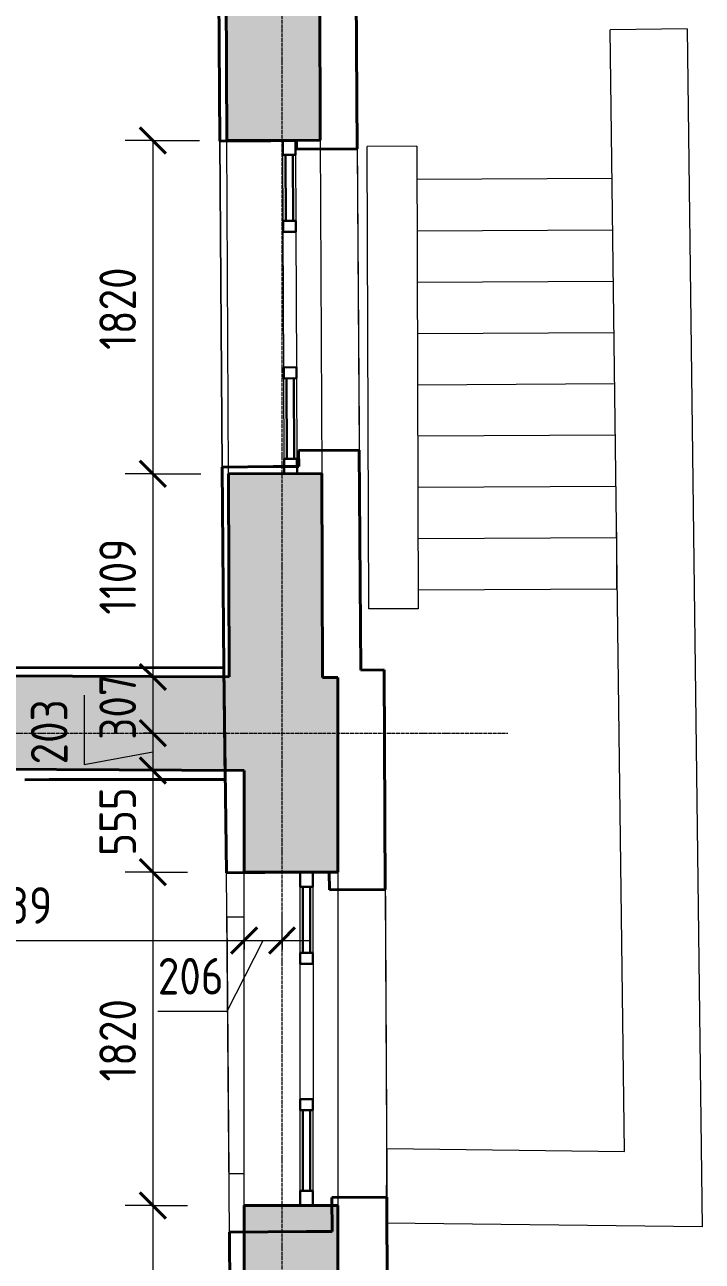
# Model space of a CAD drawing. Header units: millimetres. Extents: x -11886 to 68941, y -8130 to 45506.
# Drawn here: x 54506 to 58204, y 17674 to 24425 of the extents above; entities that cross this region are included whole.
import ezdxf

# ---------------------------------------------------------------- set-up
doc = ezdxf.new("R2010")
doc.units = ezdxf.units.MM
doc.linetypes.add('ADSK_Линия сетки', pattern=[25, 20, -2.5, 0, -2.5])
for name, color, linetype, lineweight in [('Витраж', 7, 'Continuous', 18), ('Оси', 7, 'Continuous', 9), ('Панели витража', 7, 'Continuous', 18), ('Размеры', 7, 'Continuous', 9), ('Размеры-100', 7, 'Continuous', 9), ('Стены', 7, 'Continuous', 18), ('Стены наружные', 7, 'Continuous', 18)]:
    doc.layers.add(name, color=color, linetype=linetype, lineweight=lineweight)
doc.layers.add('Линии', color=7, linetype='Continuous', lineweight=9, true_color=0x00a600)
doc.layers.add('Стены разрез', color=7, linetype='Continuous', lineweight=40, true_color=0xbb5389)
doc.styles.add('GOST Common_1', font='GOST_Common.ttf', dxfattribs={"width": 0.9, "height": 200})
doc.dimstyles.new('ADSK_Основной_2_мм_Округление_до_1_мм_1', dxfattribs={"dimscale": 304.8, "dimtxt": 201.142999, "dimasz": 0.463911, "dimexe": 0.492126, "dimexo": 0.492126, "dimgap": 0.098425, "dimtad": 1, "dimdec": 0, "dimdsep": 46, "dimtxsty": 'GOST Common_1', "dimblk1": 'OBLIQUE', "dimblk2": 'OBLIQUE', "dimsah": 1, "dimcen": 0.09, "dimdle": 0.492126, "dimazin": 2, "dimtfac": 1, "dimtdec": 4, "dimtix": 1, "dimtmove": 1, "dimatfit": 3, "dimfxl": 1, "dimtvp": 1, "dimtolj": 1, "dimtzin": 0, "dimlwd": 20, "dimlwe": 20, "dimarcsym": 2})
doc.dimstyles.new('ADSK_Основной_2_мм_Округление_до_1_мм_2', dxfattribs={"dimscale": 304.8, "dimtxt": 201.142999, "dimasz": 0.463911, "dimexe": 0.492126, "dimexo": 0.492126, "dimgap": 0.098425, "dimtad": 1, "dimdec": 0, "dimdsep": 46, "dimtxsty": 'GOST Common_1', "dimblk1": 'OBLIQUE', "dimblk2": 'OBLIQUE', "dimsah": 1, "dimcen": 0.09, "dimdle": 0.492126, "dimazin": 2, "dimtfac": 1, "dimtdec": 4, "dimtix": 1, "dimtmove": 0, "dimatfit": 3, "dimfxl": 1, "dimtvp": 1, "dimtolj": 1, "dimtzin": 0, "dimlwd": 20, "dimlwe": 20, "dimarcsym": 2})

# ---------------------------------------------------------------- blocks, each defined once
blk = doc.blocks.new('Монолитная лестница - ___-586336-01 План 1-го этажа кладочный')
at = {"layer": 'Линии', "color": 8, "lineweight": 18, "true_color": 0x808080}
for p, q in [((57712.1, 23585.1), (56645.8, 23579.3)), ((56646.7, 23299.4), (57715.7, 23305.2)), ((56647.7, 23019.5), (57719.2, 23025.3)), ((56648.7, 22739.6), (57722.8, 22745.4)), ((56649.6, 22459.7), (57726.3, 22465.5)), ((56650.6, 22179.8), (57729.9, 22185.7)), ((56651.6, 21899.9), (57733.4, 21905.8)), ((56652.5, 21620), (57736.8, 21625.9)), ((57736.8, 21625.9), (57736.6, 21654.8)), ((57738.3, 21346), (57736.8, 21625.9)), ((56653.5, 21340.1), (57738.3, 21346))]:
    blk.add_line(p, q, dxfattribs=at)
blk = doc.blocks.new('Существующие стены 1 эт - Существующие стены 1 эт-653793-01 План 1-го этажа кладочный')
at = {"layer": 'Стены', "color": 243, "true_color": 0xbb5389}
for p, q in [((56287.6, 28354.9), (56339.4, 20901.7)), ((55848.5, 23792.1), (55570.7, 23790.1)), ((55570.7, 23790.1), (55609, 23790.4)), ((55583.5, 22010.4), (55570.7, 23790.1)), ((55570.7, 23790.1), (55583.5, 22010.4)), ((55914, 23792.6), (55848.5, 23792.1)), ((55988.5, 23793.2), (55984, 23793.1)), ((55988.9, 23745.6), (55988.5, 23793.2)), ((56319.6, 23747.9), (55988.9, 23745.6)), ((56319.6, 23747.9), (56331, 22102.4)), ((56000.7, 22100.1), (56331, 22102.4)), ((56001.4, 22013.4), (56000.7, 22100.1)), ((55583.5, 22010.4), (55861.4, 22012.4)), ((55861.4, 22012.4), (55921.7, 22012.8)), ((55991.7, 22013.4), (56001.4, 22013.4)), ((55616.7, 22010.6), (55583.5, 22010.4)), ((56339.4, 20901.7), (56467.8, 20902.4)), ((56467.8, 20902.4), (56481.7, 18085.6)), ((56008.9, 19797.3), (55607.3, 19794.2)), ((55622.5, 17832.1), (55607.3, 19794.2)), ((56167.7, 19798.5), (56078.9, 19797.8)), ((56168.5, 19702.4), (56167.7, 19798.5)), ((56473.7, 19703.9), (56168.5, 19702.4)), ((56473.7, 19703.9), (56482, 18023.4)), ((55609.1, 19553.4), (55703.9, 19554.1)), ((55609.1, 19553.4), (55620, 18150.9)), ((55703.9, 18151.5), (55620, 18150.9)), ((56181.5, 18021.9), (56482, 18023.4)), ((56181.9, 17978.5), (56181.5, 18021.9)), ((55622.5, 17832.1), (55703.9, 17832.7)), ((56482.7, 17882.1), (56529.9, 8243.7))]:
    blk.add_line(p, q, dxfattribs=at)
at = {"layer": 'Стены разрез'}
for p, q in [((55553.7, 26139.6), (55570.7, 23790.1)), ((56303, 26143), (56319.6, 23747.9)), ((55570.7, 23790.1), (55848.5, 23792.1)), ((55988.5, 23793.2), (55848.5, 23792.1)), ((55988.9, 23745.6), (55988.5, 23793.2)), ((56319.6, 23747.9), (55988.9, 23745.6)), ((56331, 22102.4), (56000.7, 22100.1)), ((56001.4, 22013.4), (56000.7, 22100.1)), ((56339.4, 20901.7), (56331, 22102.4)), ((55583.5, 22010.4), (55861.4, 22012.4)), ((55861.4, 22012.4), (56001.4, 22013.4)), ((55583.5, 22010.4), (55591.5, 20913.3)), ((55591.5, 20913.3), (53115.3, 20916.5)), ((55591.5, 20913.3), (55607.3, 19794.2)), ((55591.5, 20913.3), (55600.1, 20304.8)), ((56467.8, 20902.4), (56339.4, 20901.7)), ((56473.7, 19703.9), (56467.8, 20902.4)), ((54505.6, 20302.1), (54638.6, 20304.8)), ((54638.6, 20304.8), (55600.1, 20304.8)), ((55607.3, 19794.2), (56027.7, 19797.4)), ((56167.7, 19798.5), (56027.7, 19797.4)), ((56168.5, 19702.4), (56167.7, 19798.5)), ((56473.7, 19703.9), (56168.5, 19702.4)), ((56482, 18023.4), (56181.5, 18021.9)), ((56183, 17836.5), (56181.5, 18021.9)), ((56482, 18023.4), (56493.5, 15668.4)), ((55622.5, 17832.1), (56043, 17835.4)), ((55622.5, 17832.1), (55633.1, 16471.9)), ((56043, 17835.4), (56183, 17836.5))]:
    blk.add_line(p, q, dxfattribs=at)
blk = doc.blocks.new('Системная панель - _AR_Стекло_40мм_привязка по центру-V116-01 План 1-го этажа кладочный')
at = {"layer": 'Панели витража', "lineweight": 30}
for p, q in [((180, 20), (-180, 20)), ((-180, 20), (-180, -20)), ((180, -20), (180, 20)), ((-180, -20), (180, -20))]:
    blk.add_line(p, q, dxfattribs=at)
blk = doc.blocks.new('Прямоугольный импост - 70х20_60мм-V117-01 План 1-го этажа кладочный')
at = {"layer": 'Витраж', "lineweight": 30}
for p, q in [((-80, 35), (0, 35)), ((-80, -35), (-80, 35)), ((0, 35), (0, -35)), ((0, -35), (-80, -35))]:
    blk.add_line(p, q, dxfattribs=at)
blk = doc.blocks.new('Прямоугольный импост - 70х20_60мм-V118-01 План 1-го этажа кладочный')
at = {"layer": 'Витраж', "lineweight": 30}
for p, q in [((0, 35), (-80, 35)), ((-80, 35), (-80, -35)), ((0, -35), (0, 35)), ((-80, -35), (0, -35))]:
    blk.add_line(p, q, dxfattribs=at)
blk = doc.blocks.new('Системная панель - _AR_Стекло_40мм_привязка по центру-1425186-01 План 1-го этажа кладочный')
at = {"layer": 'Панели витража', "lineweight": 30}
for p, q in [((220, 20), (-220, 20)), ((-220, 20), (-220, -20)), ((220, -20), (220, 20)), ((-220, -20), (220, -20))]:
    blk.add_line(p, q, dxfattribs=at)
blk = doc.blocks.new('Прямоугольный импост - 70х60мм-1225009-01 План 1-го этажа кладочный')
at = {"layer": 'Витраж'}
for p, q in [((-6006, 9731.9), (-6006, 10091.9)), ((-5936, 10091.9), (-5936, 9731.9))]:
    blk.add_line(p, q, dxfattribs=at)
blk = doc.blocks.new('Прямоугольный импост - 70х60мм-1425184-01 План 1-го этажа кладочный')
at = {"layer": 'Витраж'}
for p, q in [((55921.5, 22054.5), (55919.6, 22494.5)), ((55989.6, 22494.8), (55991.5, 22054.8))]:
    blk.add_line(p, q, dxfattribs=at)
blk = doc.blocks.new('Прямоугольный импост - 70х60мм-V119-01 План 1-го этажа кладочный')
at = {"layer": 'Витраж', "lineweight": 30}
for p, q in [((-30, 35), (30, 35)), ((-30, -35), (-30, 35)), ((30, 35), (30, -35)), ((30, -35), (-30, -35))]:
    blk.add_line(p, q, dxfattribs=at)
blk = doc.blocks.new('Прямоугольный импост - 70х60мм-1229542-01 План 1-го этажа кладочный')
at = {"layer": 'Витраж'}
for p, q in [((3738.5, 34637.6), (3738.5, 35377.6)), ((3808.5, 35377.6), (3808.5, 34637.6))]:
    blk.add_line(p, q, dxfattribs=at)
blk = doc.blocks.new('Системная панель - _AR_Стекло_40мм_привязка по центру-V139-01 План 1-го этажа кладочный')
at = {"layer": 'Панели витража', "lineweight": 30}
for p, q in [((180, 20), (-180, 20)), ((-180, 20), (-180, -20)), ((180, -20), (180, 20)), ((-180, -20), (180, -20))]:
    blk.add_line(p, q, dxfattribs=at)
blk = doc.blocks.new('Прямоугольный импост - 70х20_60мм-V140-01 План 1-го этажа кладочный')
at = {"layer": 'Витраж', "lineweight": 30}
for p, q in [((-80, 35), (0, 35)), ((-80, -35), (-80, 35)), ((0, 35), (0, -35)), ((0, -35), (-80, -35))]:
    blk.add_line(p, q, dxfattribs=at)
blk = doc.blocks.new('Прямоугольный импост - 70х20_60мм-V141-01 План 1-го этажа кладочный')
at = {"layer": 'Витраж', "lineweight": 30}
for p, q in [((0, 35), (-80, 35)), ((-80, 35), (-80, -35)), ((0, -35), (0, 35)), ((-80, -35), (0, -35))]:
    blk.add_line(p, q, dxfattribs=at)
blk = doc.blocks.new('Системная панель - _AR_Стекло_40мм_привязка по центру-V142-01 План 1-го этажа кладочный')
at = {"layer": 'Панели витража', "lineweight": 30}
for p, q in [((220, 20), (-220, 20)), ((-220, 20), (-220, -20)), ((220, -20), (220, 20)), ((-220, -20), (220, -20))]:
    blk.add_line(p, q, dxfattribs=at)
blk = doc.blocks.new('Прямоугольный импост - 70х60мм-V143-01 План 1-го этажа кладочный')
at = {"layer": 'Витраж'}
for p, q in [((56008.9, 18058.5), (56008.9, 18498.5)), ((56078.9, 18498.5), (56078.9, 18058.5))]:
    blk.add_line(p, q, dxfattribs=at)
blk = doc.blocks.new('Прямоугольный импост - 70х60мм-V144-01 План 1-го этажа кладочный')
at = {"layer": 'Витраж', "lineweight": 30}
for p, q in [((-30, 35), (30, 35)), ((-30, -35), (-30, 35)), ((30, 35), (30, -35)), ((30, -35), (-30, -35))]:
    blk.add_line(p, q, dxfattribs=at)
blk = doc.blocks.new('DIMBLOCK516-01 План 1-го этажа кладочный')
at = {"layer": 'Размеры-100', "lineweight": 20, "transparency": 16777216}
for p, q in [((54830.5, 20764.7), (54830.5, 20386.2)), ((55204.3, 20706.8), (55204.3, 20353.5)), ((55204.3, 20556.8), (55154.3, 20556.8)), ((55204.3, 20556.8), (55354.3, 20556.8)), ((54830.5, 20386.2), (55204.3, 20455.2)), ((55204.3, 20353.5), (55054.3, 20353.5)), ((55204.3, 20353.5), (55553.9, 20353.5))]:
    blk.add_line(p, q, dxfattribs=at)
at = {"layer": 'Размеры-100', "lineweight": 40, "transparency": 16777216}
for p, q in [((55204.3, 20556.8), (55133.6, 20627.5)), ((55204.3, 20556.8), (55275, 20486.1)), ((55204.3, 20353.5), (55133.6, 20424.2)), ((55204.3, 20353.5), (55275, 20282.8))]:
    blk.add_line(p, q, dxfattribs=at)
at = {"layer": 'Размеры-100', "color": 0, "lineweight": 20, "transparency": 16777216, "insert": (54539.1, 20386.2), "char_height": 200, "width": 454.106, "attachment_point": 1, "rotation": 90, "line_spacing_factor": 1.022761, "style": 'GOST Common_1'}
blk.add_mtext('203', dxfattribs=at)
blk = doc.blocks.new('_Oblique')
at = {"color": 0, "linetype": 'ByBlock', "lineweight": -2}
blk.add_line((-0.5, -0.5), (0.5, 0.5), dxfattribs=at)
blk = doc.blocks.new('DIMBLOCK517-01 План 1-го этажа кладочный')
at = {"layer": 'Размеры-100', "lineweight": 40, "transparency": 16777216}
for p, q in [((55204.3, 20353.5), (55133.6, 20424.2)), ((55204.3, 20353.5), (55275, 20282.8)), ((55204.3, 19798.5), (55133.6, 19869.2)), ((55204.3, 19798.5), (55275, 19727.8))]:
    blk.add_line(p, q, dxfattribs=at)
at = {"layer": 'Размеры-100', "lineweight": 20, "transparency": 16777216}
for p, q in [((55204.3, 20353.5), (55054.3, 20353.5)), ((55204.3, 20353.5), (55204.3, 19798.5)), ((55204.3, 20353.5), (55553.9, 20353.5)), ((55204.3, 19798.5), (55054.3, 19798.5)), ((55204.3, 19798.5), (55393.9, 19798.5))]:
    blk.add_line(p, q, dxfattribs=at)
at = {"layer": 'Размеры-100', "color": 0, "lineweight": 20, "transparency": 16777216, "insert": (54913, 19886.8), "char_height": 200, "width": 454.106, "attachment_point": 1, "rotation": 90, "line_spacing_factor": 1.022761, "style": 'GOST Common_1'}
blk.add_mtext('555', dxfattribs=at)
blk = doc.blocks.new('DIMBLOCK518-01 План 1-го этажа кладочный')
at = {"layer": 'Размеры-100', "lineweight": 40, "transparency": 16777216}
for p, q in [((55204.3, 19798.5), (55133.6, 19869.2)), ((55204.3, 19798.5), (55275, 19727.8)), ((55204.3, 17978.5), (55133.6, 18049.2)), ((55204.3, 17978.5), (55275, 17907.8))]:
    blk.add_line(p, q, dxfattribs=at)
at = {"layer": 'Размеры-100', "lineweight": 20, "transparency": 16777216}
for p, q in [((55204.3, 19798.5), (55054.3, 19798.5)), ((55204.3, 19798.5), (55204.3, 17978.5)), ((55204.3, 19798.5), (55393.9, 19798.5)), ((55204.3, 17978.5), (55054.3, 17978.5)), ((55204.3, 17978.5), (55393.9, 17978.5))]:
    blk.add_line(p, q, dxfattribs=at)
at = {"layer": 'Размеры-100', "color": 0, "lineweight": 20, "transparency": 16777216, "insert": (54913, 18655), "char_height": 200, "width": 560.473, "attachment_point": 1, "rotation": 90, "line_spacing_factor": 1.022761, "style": 'GOST Common_1'}
blk.add_mtext('1820', dxfattribs=at)
blk = doc.blocks.new('DIMBLOCK519-01 План 1-го этажа кладочный')
at = {"layer": 'Размеры-100', "lineweight": 40, "transparency": 16777216}
for p, q in [((55204.3, 17978.5), (55133.6, 18049.2)), ((55204.3, 17978.5), (55275, 17907.8)), ((55204.3, 16701.8), (55133.6, 16772.5)), ((55204.3, 16701.8), (55275, 16631.1))]:
    blk.add_line(p, q, dxfattribs=at)
at = {"layer": 'Размеры-100', "lineweight": 20, "transparency": 16777216}
for p, q in [((55204.3, 17978.5), (55054.3, 17978.5)), ((55204.3, 17978.5), (55204.3, 16701.8)), ((55204.3, 17978.5), (55393.9, 17978.5)), ((55204.3, 16701.8), (55154.3, 16701.8)), ((55204.3, 16701.8), (55354.3, 16701.8))]:
    blk.add_line(p, q, dxfattribs=at)
at = {"layer": 'Размеры-100', "color": 0, "lineweight": 20, "transparency": 16777216, "insert": (54913, 17106.6), "char_height": 200, "width": 560.473, "attachment_point": 1, "rotation": 90, "line_spacing_factor": 1.022761, "style": 'GOST Common_1'}
blk.add_mtext('1277', dxfattribs=at)
blk = doc.blocks.new('DIMBLOCK535-01 План 1-го этажа кладочный')
at = {"layer": 'Размеры-100', "lineweight": 20, "transparency": 16777216}
for p, q in [((53115.3, 19425), (53115.3, 20215.5)), ((55703.9, 19425), (55703.9, 19575)), ((53115.3, 19425), (55703.9, 19425)), ((53115.3, 19425), (53115.3, 19275)), ((55703.9, 19425), (55703.9, 19375))]:
    blk.add_line(p, q, dxfattribs=at)
at = {"layer": 'Размеры-100', "lineweight": 40, "transparency": 16777216}
for p, q in [((53115.3, 19425), (53186, 19495.7)), ((55703.9, 19425), (55774.6, 19495.7)), ((53115.3, 19425), (53044.6, 19354.3)), ((55703.9, 19425), (55633.2, 19354.3))]:
    blk.add_line(p, q, dxfattribs=at)
at = {"layer": 'Размеры-100', "color": 0, "lineweight": 20, "transparency": 16777216, "insert": (54157.4, 19716.3), "char_height": 200, "width": 605.475, "attachment_point": 1, "line_spacing_factor": 1.022761, "style": 'GOST Common_1'}
blk.add_mtext('2589', dxfattribs=at)
blk = doc.blocks.new('DIMBLOCK536-01 План 1-го этажа кладочный')
at = {"layer": 'Размеры-100', "lineweight": 20, "transparency": 16777216}
for p, q in [((55703.9, 19425), (55703.9, 19575)), ((55909.9, 19425), (55909.9, 19575)), ((55610.4, 19038.5), (55806.9, 19425)), ((55703.9, 19425), (56059.9, 19425)), ((55703.9, 19425), (55703.9, 19375)), ((55909.9, 19425), (55909.9, 19375)), ((55231.9, 19038.5), (55610.4, 19038.5))]:
    blk.add_line(p, q, dxfattribs=at)
at = {"layer": 'Размеры-100', "lineweight": 40, "transparency": 16777216}
for p, q in [((55703.9, 19425), (55774.6, 19495.7)), ((55909.9, 19425), (55980.6, 19495.7)), ((55703.9, 19425), (55633.2, 19354.3)), ((55909.9, 19425), (55839.2, 19354.3))]:
    blk.add_line(p, q, dxfattribs=at)
at = {"layer": 'Размеры-100', "color": 0, "lineweight": 20, "transparency": 16777216, "insert": (55231.9, 19329.9), "char_height": 200, "width": 454.106, "attachment_point": 1, "line_spacing_factor": 1.022761, "style": 'GOST Common_1'}
blk.add_mtext('206', dxfattribs=at)
blk = doc.blocks.new('DIMBLOCK571-01 План 1-го этажа кладочный')
at = {"layer": 'Размеры-100', "lineweight": 40, "transparency": 16777216}
for p, q in [((55204.3, 23793.1), (55133.6, 23863.8)), ((55204.3, 23793.1), (55275, 23722.4)), ((55204.3, 21973.1), (55133.6, 22043.8)), ((55204.3, 21973.1), (55275, 21902.4))]:
    blk.add_line(p, q, dxfattribs=at)
at = {"layer": 'Размеры-100', "lineweight": 20, "transparency": 16777216}
for p, q in [((55204.3, 23793.1), (55054.3, 23793.1)), ((55204.3, 23793.1), (55204.3, 21973.1)), ((55204.3, 23793.1), (55459, 23793.1)), ((55204.3, 21973.1), (55054.3, 21973.1)), ((55204.3, 21973.1), (55466.9, 21973.1))]:
    blk.add_line(p, q, dxfattribs=at)
at = {"layer": 'Размеры-100', "color": 0, "lineweight": 20, "transparency": 16777216, "insert": (54913, 22649.6), "char_height": 200, "width": 560.473, "attachment_point": 1, "rotation": 90, "line_spacing_factor": 1.022761, "style": 'GOST Common_1'}
blk.add_mtext('1820', dxfattribs=at)
blk = doc.blocks.new('DIMBLOCK572-01 План 1-го этажа кладочный')
at = {"layer": 'Размеры-100', "lineweight": 40, "transparency": 16777216}
for p, q in [((55204.3, 21973.1), (55133.6, 22043.8)), ((55204.3, 21973.1), (55275, 21902.4)), ((55204.3, 20863.9), (55133.6, 20934.6)), ((55204.3, 20863.9), (55275, 20793.2))]:
    blk.add_line(p, q, dxfattribs=at)
at = {"layer": 'Размеры-100', "lineweight": 20, "transparency": 16777216}
for p, q in [((55204.3, 21973.1), (55054.3, 21973.1)), ((55204.3, 21973.1), (55204.3, 20863.9)), ((55204.3, 21973.1), (55466.9, 21973.1)), ((55204.3, 20863.9), (55054.3, 20863.9)), ((55204.3, 20863.9), (55471.7, 20863.9))]:
    blk.add_line(p, q, dxfattribs=at)
at = {"layer": 'Размеры-100', "color": 0, "lineweight": 20, "transparency": 16777216, "insert": (54913, 21203.8), "char_height": 200, "width": 515.472, "attachment_point": 1, "rotation": 90, "line_spacing_factor": 1.022761, "style": 'GOST Common_1'}
blk.add_mtext('1109', dxfattribs=at)
blk = doc.blocks.new('DIMBLOCK573-01 План 1-го этажа кладочный')
at = {"layer": 'Размеры-100', "lineweight": 40, "transparency": 16777216}
for p, q in [((55204.3, 20863.9), (55133.6, 20934.6)), ((55204.3, 20863.9), (55275, 20793.2)), ((55204.3, 20556.8), (55133.6, 20627.5)), ((55204.3, 20556.8), (55275, 20486.1))]:
    blk.add_line(p, q, dxfattribs=at)
at = {"layer": 'Размеры-100', "lineweight": 20, "transparency": 16777216}
for p, q in [((55204.3, 20863.9), (55054.3, 20863.9)), ((55204.3, 20863.9), (55204.3, 20406.8)), ((55204.3, 20863.9), (55471.7, 20863.9)), ((55204.3, 20556.8), (55154.3, 20556.8)), ((55204.3, 20556.8), (55354.3, 20556.8))]:
    blk.add_line(p, q, dxfattribs=at)
at = {"layer": 'Размеры-100', "color": 0, "lineweight": 20, "transparency": 16777216, "insert": (54913, 20521.1), "char_height": 200, "width": 454.106, "attachment_point": 1, "rotation": 90, "line_spacing_factor": 1.022761, "style": 'GOST Common_1'}
blk.add_mtext('307', dxfattribs=at)

msp = doc.modelspace()

# ---------------------------------------------------------------- hatches: boundary and pattern name
at = {"layer": 'Стены наружные', "true_color": 0xc0c0c0}
h = msp.add_hatch(color=9, dxfattribs=at)
h.paths.add_polyline_path([(56131.7, 20861.6), (56126.9, 21975.3), (55616.9, 21973.1), (55621.7, 20863.9), (56126.9, 20861.6)])
h.paths.add_polyline_path([(55609, 23793.1), (56119, 23795.3), (56108.8, 26142.1), (55598.8, 26139.9), (55608.5, 23913)])
h.paths.add_polyline_path([(55591, 27954.9), (56101, 27957.1), (56090.7, 30339.2), (55580.7, 30337), (55591, 27954.9)])
h.paths.add_polyline_path([(55576.6, 31287), (56086.6, 31289.2), (56072, 34652.5), (55562, 34650.3), (55574.8, 31701.6)])
h.paths.add_polyline_path([(55554.4, 36420.3), (56064.4, 36422.5), (56032.6, 43759.2), (55522.6, 43759.2), (55554.4, 36420.5)])
h = msp.add_hatch(color=9, dxfattribs=at)
h.paths.add_polyline_path([(55703.9, 20353.5), (55703.9, 20863.5), (53115.3, 20875.5), (53115.3, 20365.5), (55634, 20353.9)])
h.paths.add_polyline_path([(51885.3, 20371.2), (51885.3, 20881.2), (49558.1, 20891.9), (49556.2, 20381.9), (50406.5, 20378)])
h = msp.add_hatch(color=9, dxfattribs=at)
h.paths.add_polyline_path([(55830.6, 9042.3), (56213.9, 9042.3), (56213.9, 9536.3), (55703.9, 9536.3), (55703.9, 9042.3), (55811, 9042.3)])
h.paths.add_polyline_path([(56205.1, 11356.3), (56213.9, 11356.3), (56213.9, 13914.8), (55703.9, 13914.8), (55703.9, 11356.3), (55830.6, 11356.3)])
h.paths.add_polyline_path([(55840, 15734.8), (56213.9, 15734.8), (56213.9, 17978.5), (55703.9, 17978.5), (55703.9, 15734.8)])
h.paths.add_polyline_path([(56213.9, 19798.5), (56213.9, 20861.2), (55703.9, 20863.5), (55703.9, 19798.5), (56181.5, 19798.5)])

# ---------------------------------------------------------------- linework, layer by layer
at = {"layer": 'Линии', "color": 8, "lineweight": 18, "true_color": 0x808080}
for p, q in [((58120.8, 24402.6), (57701.9, 24397.3)), ((57779.5, 18273.7), (57701.9, 24397.3)), ((58120.8, 24402.6), (58203.7, 17861.7)), ((56645.1, 23761.6), (56375.1, 23760.7)), ((56383.9, 21235.8), (56375.1, 23760.7)), ((56645.1, 23761.6), (56653.9, 21236.7)), ((57712.1, 23585.1), (56645.8, 23579.3)), ((56646.7, 23299.4), (57715.7, 23305.2)), ((56647.7, 23019.5), (57719.2, 23025.3)), ((56648.7, 22739.6), (57722.8, 22745.4)), ((56649.6, 22459.7), (57726.3, 22465.5)), ((56650.6, 22179.8), (57729.9, 22185.7)), ((56651.6, 21899.9), (57733.4, 21905.8)), ((56652.5, 21620), (57736.8, 21625.9)), ((57736.8, 21625.9), (57736.6, 21654.8)), ((57738.3, 21346), (57736.8, 21625.9)), ((56653.5, 21340.1), (57738.3, 21346)), ((56653.9, 21236.7), (56383.9, 21235.8)), ((56480.9, 18023.4), (56484.1, 18289.1)), ((56484.1, 18289.1), (57779.5, 18273.7)), ((56479.3, 17882.1), (56480.9, 18022.7)), ((58203.7, 17861.7), (56479.3, 17882.1))]:
    msp.add_line(p, q, dxfattribs=at)
at = {"layer": 'Оси', "linetype": 'ADSK_Линия сетки'}
for p, q in [((55909.9, -4984.8), (55909.9, 44534.8)), ((-11086.2, 20556.8), (57141.7, 20556.8))]:
    msp.add_line(p, q, dxfattribs=at)
at = {"layer": 'Стены наружные', "lineweight": 40}
for p, q in [((55598.8, 26139.9), (55609, 23793.1)), ((56119, 23795.3), (56108.8, 26142.1)), ((55609, 23793.1), (56119, 23795.3)), ((56126.9, 21975.3), (55616.9, 21973.1)), ((55616.9, 21973.1), (55621.7, 20863.9)), ((56131.7, 20861.6), (56126.9, 21975.3)), ((55621.7, 20863.9), (53115.3, 20875.5)), ((56213.9, 20861.2), (56131.7, 20861.6)), ((56213.9, 19798.5), (56213.9, 20861.2)), ((53115.3, 20365.5), (55703.9, 20353.5)), ((55703.9, 20353.5), (55703.9, 19798.5)), ((55703.9, 19798.5), (56213.9, 19798.5)), ((56213.9, 17978.5), (55703.9, 17978.5)), ((55703.9, 17978.5), (55703.9, 16716.8)), ((56213.9, 15734.8), (56213.9, 17978.5))]:
    msp.add_line(p, q, dxfattribs=at)
at = {"layer": 'Стены наружные'}
for p, q in [((55616.9, 21973.1), (55609, 23793.1)), ((56119, 23795.3), (56126.9, 21975.3)), ((55703.9, 17978.5), (55703.9, 19798.5)), ((56213.9, 19798.5), (56213.9, 17978.5))]:
    msp.add_line(p, q, dxfattribs=at)

# ---------------------------------------------------------------- block references
at = {"layer": 'Витраж'}
for name, p, rotation in [('Прямоугольный импост - 70х20_60мм-V118-01 План 1-го этажа кладочный', (55949, 23794.6), 90.24789436769659), ('Прямоугольный импост - 70х60мм-1225009-01 План 1-го этажа кладочный', (49936.2, 33420.6), 180.2478943676967), ('Прямоугольный импост - 70х60мм-1229542-01 План 1-го этажа кладочный', (52330.8, -12099), 0.2478943676952389), ('Прямоугольный импост - 70х20_60мм-V141-01 План 1-го этажа кладочный', (56043.9, 19798.5), 90.00000000000031), ('Прямоугольный импост - 70х60мм-1225009-01 План 1-го этажа кладочный', (50072.9, 29450.5), 180)]:
    msp.add_blockref(name, p, dxfattribs=dict(at, rotation=rotation))
at = {"layer": 'Витраж', "extrusion": (0, 0, -1)}
for name, p, rotation in [('Прямоугольный импост - 70х60мм-V119-01 План 1-го этажа кладочный', (-55951, 23324.6), 269.7521056323035), ('Прямоугольный импост - 70х60мм-V119-01 План 1-го этажа кладочный', (-55954.5, 22524.6), 269.7521056323035), ('Прямоугольный импост - 70х20_60мм-V117-01 План 1-го этажа кладочный', (-55956.9, 21974.6), 269.7521056323035), ('Прямоугольный импост - 70х60мм-V144-01 План 1-го этажа кладочный', (-56043.9, 19328.5), 269.9999999999997), ('Прямоугольный импост - 70х60мм-V144-01 План 1-го этажа кладочный', (-56043.9, 18528.5), 269.9999999999997), ('Прямоугольный импост - 70х20_60мм-V140-01 План 1-го этажа кладочный', (-56043.9, 17978.5), 269.9999999999997)]:
    msp.add_blockref(name, p, dxfattribs=dict(at, rotation=rotation))
at = {"layer": 'Витраж'}
for name, p in [('Прямоугольный импост - 70х60мм-1425184-01 План 1-го этажа кладочный', (0, 0)), ('Прямоугольный импост - 70х60мм-1229542-01 План 1-го этажа кладочный', (52270.5, -16079.1)), ('Прямоугольный импост - 70х60мм-V143-01 План 1-го этажа кладочный', (0, 0))]:
    msp.add_blockref(name, p, dxfattribs=at)
at = {"layer": 'Линии', "color": 8, "lineweight": 18, "true_color": 0x808080}
msp.add_blockref('Монолитная лестница - ___-586336-01 План 1-го этажа кладочный', (0, 0), dxfattribs=at)
at = {"layer": 'Панели витража'}
for name, p, rotation in [('Системная панель - _AR_Стекло_40мм_привязка по центру-V116-01 План 1-го этажа кладочный', (55950.1, 23534.6), 270.2478943676966), ('Системная панель - _AR_Стекло_40мм_привязка по центру-1425186-01 План 1-го этажа кладочный', (55955.6, 22274.6), 270.2478943676966), ('Системная панель - _AR_Стекло_40мм_привязка по центру-V139-01 План 1-го этажа кладочный', (56043.9, 19538.5), 270.0000000000003), ('Системная панель - _AR_Стекло_40мм_привязка по центру-V142-01 План 1-го этажа кладочный', (56043.9, 18278.5), 270.0000000000003)]:
    msp.add_blockref(name, p, dxfattribs=dict(at, rotation=rotation))
at = {"layer": 'Стены разрез'}
msp.add_blockref('Существующие стены 1 эт - Существующие стены 1 эт-653793-01 План 1-го этажа кладочный', (0, 0), dxfattribs=at)

# ---------------------------------------------------------------- dimensions: what is measured, and where the dimension line sits
at = {"layer": 'Размеры', "lineweight": 20}
for base, p1, p2, override, picture, middle in [((55204.3, 21973.1), (55609, 23793.1), (55616.9, 21973.1), {"dimpost": '<>', "dimfxl": 1820}, 'DIMBLOCK571-01 План 1-го этажа кладочный', (55074.3, 22883.1)), ((55204.3, 20863.9), (55616.9, 21973.1), (55621.7, 20863.9), {"dimpost": '<>', "dimfxl": 1109.22608}, 'DIMBLOCK572-01 План 1-го этажа кладочный', (55074.3, 21418.5)), ((55204.3, 20556.8), (55621.7, 20863.9), (55304.3, 20556.8), {"dimpost": '<>', "dimfxl": 441.647197}, 'DIMBLOCK573-01 План 1-го этажа кладочный', (55074.3, 20710.4)), ((55204.3, 19798.5), (55703.9, 20353.5), (55543.9, 19798.5), {"dimpost": '<>', "dimfxl": 577.609087}, 'DIMBLOCK517-01 План 1-го этажа кладочный', (55074.3, 20076)), ((55204.3, 17978.5), (55543.9, 19798.5), (55543.9, 17978.5), {"dimpost": '<>', "dimfxl": 1820}, 'DIMBLOCK518-01 План 1-го этажа кладочный', (55074.3, 18888.5)), ((55204.3, 16701.8), (55543.9, 17978.5), (55304.3, 16701.8), {"dimpost": '<>', "dimfxl": 1299.039769}, 'DIMBLOCK519-01 План 1-го этажа кладочный', (55074.3, 17340.2))]:
    dim = msp.add_linear_dim(base=base, p1=p1, p2=p2, angle=90, dimstyle='ADSK_Основной_2_мм_Округление_до_1_мм_2', override=override, dxfattribs=at)
    dim.commit()
    dim.dimension.update_dxf_attribs({"geometry": picture, "text_midpoint": middle})
dim = msp.add_linear_dim(base=(55204.3, 20353.5), p1=(55304.3, 20556.8), p2=(55703.9, 20353.5), angle=90, dimstyle='ADSK_Основной_2_мм_Округление_до_1_мм_1', override={"dimpost": '<>', "dimfxl": 448.355956}, dxfattribs=at)
dim.commit()
dim.dimension.update_dxf_attribs({"geometry": 'DIMBLOCK516-01 План 1-го этажа кладочный', "text_midpoint": (54672.5, 20613.3), "dimtype": 160, "text_rotation": 90})
dim = msp.add_linear_dim(base=(55703.9, 19425), p1=(53115.3, 20365.5), p2=(55703.9, 19525), dimstyle='ADSK_Основной_2_мм_Округление_до_1_мм_2', override={"dimpost": '<>', "dimfxl": 2721.648022}, dxfattribs=at)
dim.commit()
dim.dimension.update_dxf_attribs({"geometry": 'DIMBLOCK535-01 План 1-го этажа кладочный', "text_midpoint": (54409.6, 19555)})
dim = msp.add_linear_dim(base=(55909.9, 19425), p1=(55703.9, 19525), p2=(55909.9, 19525), dimstyle='ADSK_Основной_2_мм_Округление_до_1_мм_1', override={"dimpost": '<>', "dimfxl": 205.961136}, dxfattribs=at)
dim.commit()
dim.dimension.update_dxf_attribs({"geometry": 'DIMBLOCK536-01 План 1-го этажа кладочный', "text_midpoint": (55459, 19196.5), "dimtype": 160})

doc.saveas('drawing.dxf')
